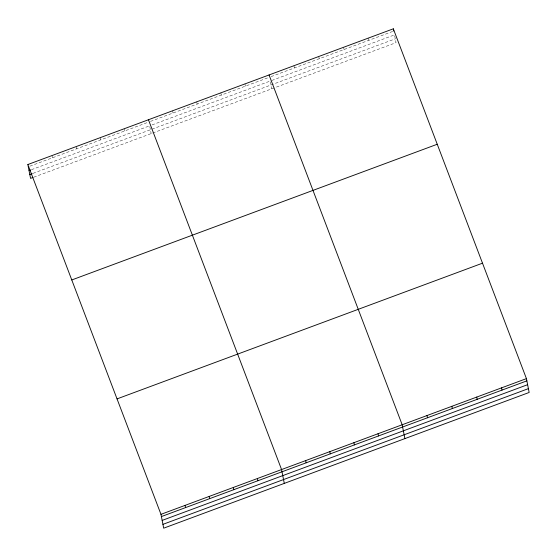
<?xml version="1.0" encoding="UTF-8"?>
<svg xmlns="http://www.w3.org/2000/svg" width="557" height="557" viewBox="0 0 557 557"><rect width="100%" height="100%" fill="white"/><g stroke="black" fill="none" stroke-linecap="round" stroke-linejoin="round"><path stroke-width="0.42" stroke-dasharray="2.79 2.09" d="M29.897 166.174L148.092 122.282M150.501 121.391L268.697 77.5M271.106 76.608L392.957 31.359M31.457 169.704L149.645 125.819L151.17 133.596M152.061 124.921L270.249 81.03L271.774 88.814M271.858 80.438L394.509 34.889L396.034 42.666L274.984 87.623M33.03 173.352L395.282 38.837M33.782 177.189L274.183 87.915M368.469 38.043L368.908 40.285M343.613 47.275L344.052 49.517M318.764 56.501L319.203 58.743M293.915 65.733L294.354 67.975M244.941 83.919L245.379 86.161M220.816 92.873L221.254 95.115M196.698 101.834L197.136 104.068M172.573 110.787L173.018 113.029M124.336 128.702L124.775 130.944M100.211 137.656L100.65 139.898M76.093 146.616L76.532 148.858M51.968 155.57L52.414 157.812"/><path stroke-width="0.84" d="M27.85 164.531L393.319 28.818L526.435 378.621L529.15 392.469L163.681 528.182L160.966 514.334L27.85 164.531L30.565 178.379L32.981 177.488M29.041 170.602L30.649 170.003M29.813 174.55L32.229 173.652M71.776 279.962L437.245 144.249M117.033 398.896L482.508 263.183M160.966 514.334L526.435 378.621M161.405 516.569L526.873 380.863M162.157 520.405L527.625 384.692M162.929 524.353L528.398 388.64M269.059 74.958L402.175 424.761L404.89 438.61M148.454 119.741L281.57 469.544L284.286 483.399M501.579 387.846L502.017 390.088M476.729 397.078L477.168 399.32M393.319 28.818L393.757 31.06M451.873 406.304L452.319 408.546M427.024 415.536L427.463 417.771M378.05 433.715L378.488 435.957M353.932 442.676L354.37 444.918M329.807 451.63L330.252 453.871M305.689 460.59L306.127 462.832M257.445 478.505L257.884 480.747M233.327 487.459L233.766 489.7M209.202 496.419L209.648 498.654M185.084 505.373L185.523 507.615"/></g></svg>
